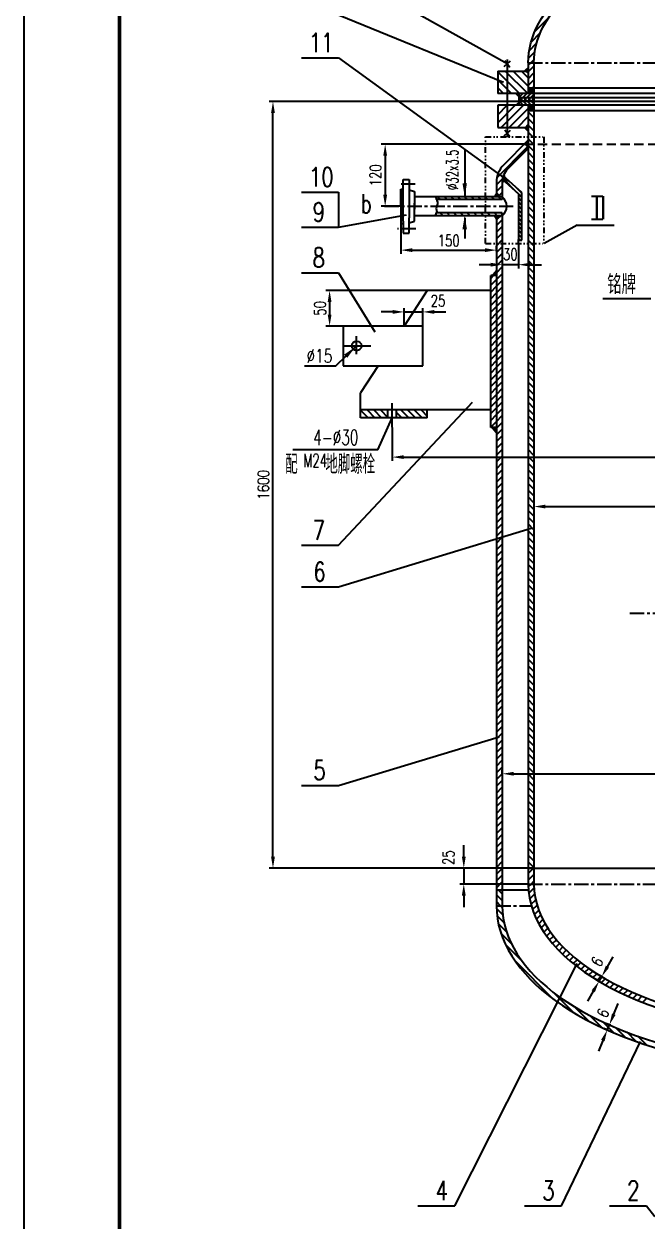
# Model space of a CAD drawing. Extents: x 0 to 1476, y -3 to 841.
# Drawn here: x 0 to 163.1, y 298.6 to 611.8 of the extents above; entities that cross this region are included whole.
import ezdxf
from ezdxf.enums import TextEntityAlignment as Align

# ---------------------------------------------------------------- set-up
doc = ezdxf.new("R2010")
doc.units = 0
doc.header["$LTSCALE"] = 3
doc.header["$MEASUREMENT"] = 0
for name, pattern in [('CENTER', [2, 1.25, -0.25, 0.25, -0.25]), ('DASHED', [1.2, 0.8, -0.4]), ('DIVIDE', [1.25, 0.5, -0.25, 0, -0.25, 0, -0.25])]:
    doc.linetypes.add(name, pattern=pattern)
doc.layers.get('0').update_dxf_attribs({"linetype": 'CONTINUOUS'})
doc.layers.get('DEFPOINTS').update_dxf_attribs({"linetype": 'CONTINUOUS'})
for name, color, linetype in [('1', 2, 'CONTINUOUS'), ('2', 1, 'CONTINUOUS'), ('3', 2, 'CENTER'), ('4', 2, 'CENTER'), ('5', 4, 'DASHED'), ('6', 6, 'DIVIDE'), ('BORDER', 7, 'CONTINUOUS')]:
    doc.layers.add(name, color=color, linetype=linetype)
doc.styles.add('HZTXT', font='romans', dxfattribs={"width": 0.75, "bigfont": 'HZTXT'})
doc.styles.get("Standard").update_dxf_attribs({"font": 'simplex', "width": 0.75, "bigfont": 'hztxt'})
doc.dimstyles.get("Standard").update_dxf_attribs({"dimtxt": 3, "dimasz": 3, "dimexe": 1, "dimexo": 0.06, "dimgap": 1, "dimtad": 1, "dimzin": 0, "dimtxsty": 'STANDARD', "dimcen": 0.09, "dimclrd": 3, "dimclre": 3, "dimclrt": 3, "dimazin": 3, "dimtfac": 0.051429, "dimtofl": 0, "dimtmove": 0, "dimatfit": 3, "dimtolj": 1, "dimtzin": 0})
pattern_1 = [(135, (-2729.92126, -157.26934), (-0.53033009, -0.53033009), [])]
pattern_2 = [(135, (-2729.9213, -157.2693), (-0.8838835, -0.8838835), [])]

# ---------------------------------------------------------------- blocks, each defined once
blk = doc.blocks.new('*D23')
at = {"color": 3, "linetype": 'BYBLOCK'}
for p, q in [((2855.09, 517.5), (2855.09, 518.44)), ((2858.09, 517.44), (3018.75, 517.44)), ((3021.75, 517.5), (3021.75, 518.44))]:
    blk.add_line(p, q, dxfattribs=at)
for points in [[(2858.09, 517.94), (2858.09, 516.94), (2855.09, 517.44)], [(3018.75, 517.94), (3018.75, 516.94), (3021.75, 517.44)]]:
    blk.add_solid(points, dxfattribs=at)
at = {"layer": 'DEFPOINTS', "color": 0, "linetype": 'BYBLOCK'}
for p in [(2855.09, 517.44), (3021.75, 517.44), (3021.75, 517.44)]:
    blk.add_point(p, dxfattribs=at)
at = {"color": 3, "linetype": 'BYBLOCK', "insert": (2948.39, 519.94), "char_height": 3, "attachment_point": 5}
blk.add_mtext('\\A1;∅900', dxfattribs=at)
blk = doc.blocks.new('*D27')
at = {"color": 3, "linetype": 'BYBLOCK'}
for p, q in [((3050.53, 663.49), (3050.53, 654.75)), ((2826.31, 659.04), (2826.31, 654.75)), ((2829.31, 655.75), (3047.53, 655.75))]:
    blk.add_line(p, q, dxfattribs=at)
for points in [[(2829.31, 656.25), (2829.31, 655.25), (2826.31, 655.75)], [(3047.53, 656.25), (3047.53, 655.25), (3050.53, 655.75)]]:
    blk.add_solid(points, dxfattribs=at)
at = {"layer": 'DEFPOINTS', "color": 0, "linetype": 'BYBLOCK'}
for p in [(3050.53, 663.55), (2826.31, 659.1), (3050.53, 655.75)]:
    blk.add_point(p, dxfattribs=at)
at = {"color": 3, "linetype": 'BYBLOCK', "insert": (2948.62, 658.25), "char_height": 3, "attachment_point": 5}
blk.add_mtext('\\A1;∅1332', dxfattribs=at)
blk = doc.blocks.new('*D29')
at = {"color": 3, "linetype": 'BYBLOCK'}
for p, q in [((2859.52, 757.67), (2794.1, 757.67)), ((2795.1, 560.11), (2795.1, 754.67)), ((2863.36, 557.11), (2794.1, 557.11))]:
    blk.add_line(p, q, dxfattribs=at)
for points in [[(2794.6, 754.67), (2795.6, 754.67), (2795.1, 757.67)], [(2794.6, 560.11), (2795.6, 560.11), (2795.1, 557.11)]]:
    blk.add_solid(points, dxfattribs=at)
at = {"layer": 'DEFPOINTS', "color": 0, "linetype": 'BYBLOCK'}
for p in [(2795.1, 757.67), (2859.58, 757.67), (2863.42, 557.11)]:
    blk.add_point(p, dxfattribs=at)
at = {"color": 3, "linetype": 'BYBLOCK', "insert": (2792.6, 657.39), "char_height": 3, "attachment_point": 5, "rotation": 90}
blk.add_mtext('\\A1;1600', dxfattribs=at)
blk = doc.blocks.new('*D12')
at = {"color": 3, "linetype": 'BYBLOCK'}
for p, q in [((2884.3, 445.65), (2885.45, 448.42)), ((2882.88, 441.43), (2881.67, 441.94)), ((2883.43, 442.76), (2882.22, 443.26)), ((2882.59, 441.55), (2883.15, 442.88)), ((2881.44, 438.78), (2880.29, 436.01))]:
    blk.add_line(p, q, dxfattribs=at)
for points in [[(2883.84, 445.84), (2884.76, 445.46), (2883.15, 442.88)], [(2880.98, 438.97), (2881.9, 438.59), (2882.59, 441.55)]]:
    blk.add_solid(points, dxfattribs=at)
at = {"layer": 'DEFPOINTS', "color": 0, "linetype": 'BYBLOCK'}
for p in [(2883.15, 442.88), (2883.49, 442.74), (2882.93, 441.41)]:
    blk.add_point(p, dxfattribs=at)
at = {"color": 3, "linetype": 'BYBLOCK', "insert": (2881.48, 445.94), "char_height": 3, "attachment_point": 5, "rotation": 67.4075}
blk.add_mtext('\\A1;6', dxfattribs=at)
blk = doc.blocks.new('*D31')
at = {"color": 3, "linetype": 'BYBLOCK'}
for p, q in [((2845.04, 486.86), (2845.04, 489.86)), ((2863.36, 483.86), (2844.04, 483.86)), ((2845.04, 483.86), (2845.04, 479.69)), ((2861.86, 479.69), (2844.04, 479.69)), ((2845.04, 476.69), (2845.04, 473.69))]:
    blk.add_line(p, q, dxfattribs=at)
for points in [[(2844.54, 486.86), (2845.54, 486.86), (2845.04, 483.86)], [(2844.54, 476.69), (2845.54, 476.69), (2845.04, 479.69)]]:
    blk.add_solid(points, dxfattribs=at)
at = {"layer": 'DEFPOINTS', "color": 0, "linetype": 'BYBLOCK'}
for p in [(2863.42, 483.86), (2845.04, 479.69), (2861.92, 479.69)]:
    blk.add_point(p, dxfattribs=at)
at = {"color": 3, "linetype": 'BYBLOCK', "insert": (2841.04, 486.63), "char_height": 3, "attachment_point": 5, "rotation": 90}
blk.add_mtext('\\A1;25', dxfattribs=at)
blk = doc.blocks.new('*D11')
at = {"color": 3, "linetype": 'BYBLOCK'}
for p, q in [((2882.64, 466.97), (2884.15, 469.56)), ((2880.43, 463.14), (2879.56, 463.64)), ((2881.14, 464.37), (2880.27, 464.87)), ((2880.43, 463.14), (2881.14, 464.37)), ((2878.92, 460.55), (2877.42, 457.95))]:
    blk.add_line(p, q, dxfattribs=at)
for points in [[(2882.21, 467.22), (2883.07, 466.72), (2881.14, 464.37)], [(2878.49, 460.8), (2879.35, 460.3), (2880.43, 463.14)]]:
    blk.add_solid(points, dxfattribs=at)
at = {"layer": 'DEFPOINTS', "color": 0, "linetype": 'BYBLOCK'}
for p in [(2881.14, 464.37), (2881.19, 464.34), (2880.48, 463.11)]:
    blk.add_point(p, dxfattribs=at)
at = {"color": 3, "linetype": 'BYBLOCK', "insert": (2879.94, 468.27), "char_height": 3, "attachment_point": 5, "rotation": 59.9111}
blk.add_mtext('\\A1;6', dxfattribs=at)
blk = doc.blocks.new('*D5')
at = {"color": 3, "linetype": 'BYBLOCK'}
for p, q in [((2828.59, 796.73), (2828.59, 779.8)), ((2831.59, 780.8), (2850.59, 780.8)), ((2853.59, 780.49), (2853.59, 781.8))]:
    blk.add_line(p, q, dxfattribs=at)
for points in [[(2831.59, 781.3), (2831.59, 780.3), (2828.59, 780.8)], [(2850.59, 781.3), (2850.59, 780.3), (2853.59, 780.8)]]:
    blk.add_solid(points, dxfattribs=at)
at = {"layer": 'DEFPOINTS', "color": 0, "linetype": 'BYBLOCK'}
for p in [(2828.59, 796.79), (2853.59, 780.8), (2853.59, 780.43)]:
    blk.add_point(p, dxfattribs=at)
at = {"color": 3, "linetype": 'BYBLOCK', "insert": (2841.09, 783.3), "char_height": 3, "attachment_point": 5}
blk.add_mtext('\\A1;150', dxfattribs=at)
blk = doc.blocks.new('*D21')
at = {"color": 3, "linetype": 'BYBLOCK'}
for p, q in [((2860.8, 737.58), (2823.46, 737.58)), ((2824.46, 734.58), (2824.46, 724.36)), ((2828.53, 721.36), (2823.46, 721.36))]:
    blk.add_line(p, q, dxfattribs=at)
for points in [[(2823.96, 734.58), (2824.96, 734.58), (2824.46, 737.58)], [(2823.96, 724.36), (2824.96, 724.36), (2824.46, 721.36)]]:
    blk.add_solid(points, dxfattribs=at)
at = {"layer": 'DEFPOINTS', "color": 0, "linetype": 'BYBLOCK'}
for p in [(2860.86, 737.58), (2824.46, 721.36), (2828.59, 721.36)]:
    blk.add_point(p, dxfattribs=at)
at = {"color": 3, "linetype": 'BYBLOCK', "insert": (2821.96, 729.47), "char_height": 3, "attachment_point": 5, "rotation": 90}
blk.add_mtext('\\A1;120', dxfattribs=at)
blk = doc.blocks.new('*D8')
at = {"color": 3, "linetype": 'BYBLOCK'}
for p, q in [((2835.42, 699.32), (2808.92, 699.32)), ((2809.92, 696.32), (2809.92, 693.04)), ((2813.41, 690.04), (2808.92, 690.04))]:
    blk.add_line(p, q, dxfattribs=at)
for points in [[(2809.42, 696.32), (2810.42, 696.32), (2809.92, 699.32)], [(2809.42, 693.04), (2810.42, 693.04), (2809.92, 690.04)]]:
    blk.add_solid(points, dxfattribs=at)
at = {"layer": 'DEFPOINTS', "color": 0, "linetype": 'BYBLOCK'}
for p in [(2835.48, 699.32), (2809.92, 690.04), (2813.47, 690.04)]:
    blk.add_point(p, dxfattribs=at)
at = {"color": 3, "linetype": 'BYBLOCK', "insert": (2807.42, 694.68), "char_height": 3, "attachment_point": 5, "rotation": 90}
blk.add_mtext('\\A1;50', dxfattribs=at)
blk = doc.blocks.new('*D22')
at = {"color": 3, "linetype": 'BYBLOCK'}
for p, q in [((2859.35, 720.35), (2859.35, 713.97)), ((2852.09, 714.97), (2849.09, 714.97)), ((2855.09, 716.11), (2855.09, 713.97)), ((2859.35, 714.97), (2855.09, 714.97)), ((2862.35, 714.97), (2865.35, 714.97))]:
    blk.add_line(p, q, dxfattribs=at)
for points in [[(2852.09, 715.47), (2852.09, 714.47), (2855.09, 714.97)], [(2862.35, 715.47), (2862.35, 714.47), (2859.35, 714.97)]]:
    blk.add_solid(points, dxfattribs=at)
at = {"layer": 'DEFPOINTS', "color": 0, "linetype": 'BYBLOCK'}
for p in [(2859.35, 720.41), (2855.09, 716.17), (2855.09, 714.97)]:
    blk.add_point(p, dxfattribs=at)
at = {"color": 3, "linetype": 'BYBLOCK', "insert": (2857.22, 717.68), "char_height": 3, "attachment_point": 5}
blk.add_mtext('\\A1;30', dxfattribs=at)

msp = doc.modelspace()

# ---------------------------------------------------------------- hatches: boundary and pattern name
at = {"layer": '1'}
h = msp.add_hatch(dxfattribs=at)
h.set_pattern_fill('ANSI31', color=256, scale=12, angle=90, style=0)
h.set_pattern_definition([(135, (-2729.9213, -157.2693), (-1.0606602, -1.0606602), [])])
h.paths.add_polyline_path([(126.52713, 599.46447), (123.99706, 599.46447), (123.99706, 593.55841), (126.52713, 593.55841)])
h.paths.add_polyline_path([(126.52713, 593.55841), (131.99706, 593.55841), (131.99706, 599.46447), (126.52713, 599.46447)])
h.paths.add_polyline_path([(290.46699, 593.55841), (290.46699, 599.46447), (284.99706, 599.46447), (284.99706, 597.46447), (284.99706, 593.55841)])
h.paths.add_polyline_path([(292.99706, 599.46447), (290.46699, 599.46447), (290.46699, 593.55841), (292.99706, 593.55841)])
h = msp.add_hatch(dxfattribs=at)
h.set_pattern_fill('ANSI31', color=256, scale=0.1, style=0)
h.set_pattern_definition([(135, (3146.915386, -157.26934), (0.008838834765, 0.008838834765), [])])
h.paths.add_polyline_path([(131.99706, 595.06531), (133.49706, 595.06531), (133.49706, 593.55841), (131.99706, 593.55841)])
h.paths.add_polyline_path([(131.99706, 590.54996), (133.49706, 590.54996), (133.49706, 589.04306), (131.99706, 589.04306)])
h = msp.add_hatch(dxfattribs=at)
h.set_pattern_fill('ANSI31', color=256, scale=6, style=0)
h.set_pattern_definition([(45, (-2729.92126, -157.26934), (-0.53033009, 0.53033009), [])])
h.paths.add_polyline_path([(133.49706, 592.42898), (133.49706, 593.55841), (129.62343, 593.55841), (129.62343, 592.42898)])
h.paths.add_polyline_path([(287.37069, 592.42898), (287.37069, 593.55841), (283.49706, 593.55841), (283.49706, 592.42898)])
h = msp.add_hatch(dxfattribs=at)
h.set_pattern_fill('ANSI37', color=256, scale=6, angle=90, style=0)
h.set_pattern_definition([(135, (-2729.92126, -157.26934), (-0.53033009, -0.53033009), []), (225, (-2729.92126, -157.26934), (0.53033009, -0.53033009), [])])
h.paths.add_polyline_path([(133.49706, 591.51165), (133.49706, 592.42898), (129.62343, 592.42898), (129.62343, 591.51165)])
h.paths.add_polyline_path([(287.37069, 591.51165), (287.37069, 592.42898), (283.49706, 592.42898), (283.49706, 591.51165)])
h = msp.add_hatch(dxfattribs=at)
h.set_pattern_fill('ANSI31', color=256, scale=12, style=0)
h.set_pattern_definition([(45, (-2729.9213, -157.2693), (-1.0606602, 1.0606602), [])])
h.paths.add_polyline_path([(126.52713, 590.54996), (123.99706, 590.54996), (123.99706, 584.71447), (126.52713, 584.71447)])
h.paths.add_polyline_path([(131.99706, 584.71447), (131.99706, 590.54996), (130.40047, 590.54996), (126.52713, 590.54996), (126.52713, 584.71447)])
h.paths.add_polyline_path([(290.46699, 590.54996), (286.59365, 590.54996), (284.99706, 590.54996), (284.99706, 584.71447), (290.46062, 584.71447), (290.46699, 584.72084)])
h.paths.add_polyline_path([(290.46699, 584.72084), (292.99706, 587.25091), (292.99706, 590.54996), (290.46699, 590.54996)])
h.paths.add_polyline_path([(290.46699, 584.72084), (290.46699, 584.71447), (292.99706, 584.71447), (292.99706, 587.25091)])
h = msp.add_hatch(dxfattribs=at)
h.set_pattern_fill('ANSI31', color=256, scale=6, angle=90, style=0)
h.set_pattern_definition(pattern_1)
h.paths.add_polyline_path([(133.49706, 590.54996), (133.49706, 591.51165), (129.62343, 591.51165), (129.62343, 590.54996), (130.40047, 590.54996)])
h.paths.add_polyline_path([(286.59365, 590.54996), (287.37069, 590.54996), (287.37069, 591.51165), (283.49706, 591.51165), (283.49706, 590.54996)])
h = msp.add_hatch(dxfattribs=at)
h.set_pattern_fill('ANSI31', color=256, scale=6, angle=90, style=0)
h.set_pattern_definition(pattern_1)
h.paths.add_polyline_path([(129.42461, 555.20922), (130.34928, 555.20922), (130.34928, 567.73407), (125.45965, 572.03516, 0.048883772), (125.22203, 571.08921), (129.42461, 567.39246)])
h = msp.add_hatch(dxfattribs=at)
h.set_pattern_fill('ANSI31', color=256, scale=10, angle=90, style=0)
h.set_pattern_definition(pattern_2)
h.paths.add_polyline_path([(108.01275, 566.59091, 0.441587249), (107.93107, 565.99091, -0.033870124), (108.05857, 565.82943), (125.16706, 565.82943), (125.16706, 566.59091)])
h.paths.add_polyline_path([(107.97893, 562.35239, -0.039095138), (107.70088, 561.59091), (125.16418, 561.59091, 0.000288312), (125.16706, 561.59329), (125.16706, 562.35239)])
h = msp.add_hatch(dxfattribs=at)
h.set_pattern_fill('ANSI31', color=256, scale=10, style=0)
h.set_pattern_definition([(45, (-2729.9213, -157.2693), (-0.8838835, 0.8838835), [])])
h.paths.add_polyline_path([(122.15857, 506.25525), (123.66706, 506.25525), (123.66706, 545.98113), (122.15857, 545.98113)])
h = msp.add_hatch(dxfattribs=at)
h.set_pattern_fill('ANSI31', color=256, scale=10, angle=90, style=0)
h.set_pattern_definition(pattern_2)
h.paths.add_polyline_path([(95.27063, 508.75525), (95.27063, 510.82493), (88.05857, 510.82493), (88.05857, 508.75525)])
h.paths.add_polyline_path([(105.55857, 508.75525), (105.55857, 510.82493), (97.50652, 510.82493), (97.50652, 508.75525)])

# ---------------------------------------------------------------- linework, layer by layer
at = {"color": 3, "linetype": 'BYBLOCK'}
for p, q in [((115.36409, 578.92968), (115.36409, 566.59091)), ((115.36409, 561.05617), (115.36409, 555.67522)), ((96.49692, 536.4628), (93.49692, 536.4628)), ((99.49692, 532.83226), (99.49692, 537.4628)), ((99.49692, 536.4628), (104.42433, 536.4628)), ((104.42433, 532.83226), (104.42433, 537.4628)), ((107.42433, 536.4628), (110.42433, 536.4628)), ((87.01204, 527.58476), (81.5652, 522.297)), ((96.38857, 506.22222), (96.38857, 501.82655)), ((133.49706, 485.82086), (133.49706, 484.54976)), ((136.49706, 485.54976), (280.49706, 485.54976))]:
    msp.add_line(p, q, dxfattribs=at)
for points in [[(114.78076, 570.09091), (115.94743, 570.09091), (115.36409, 566.59091)], [(114.78076, 558.09091), (115.94743, 558.09091), (115.36409, 561.59091)], [(96.49692, 536.9628), (96.49692, 535.9628), (99.49692, 536.4628)], [(107.42433, 536.9628), (107.42433, 535.9628), (104.42433, 536.4628)], [(83.81772, 525.29673), (84.63036, 524.45964), (86.73532, 527.31612)], [(136.49706, 486.04976), (136.49706, 485.04976), (133.49706, 485.54976)]]:
    msp.add_solid(points, dxfattribs=at)
at = {"layer": '1'}
for p, q in [((82.34576, 626.12338), (126.63885, 601.32905)), ((82.34576, 614.21173), (125.5033, 596.56633)), ((133.66934, 609.74965), (137.20933, 613.28964)), ((132.73544, 607.04799), (135.14506, 609.4576)), ((132.02941, 602.80643), (133.71256, 604.48957)), ((132.24577, 604.79055), (134.19246, 606.73724)), ((82.34576, 602.91654), (126.81216, 570.68366)), ((126.52713, 582.16875), (126.52713, 602.46472)), ((131.99706, 601.00631), (132.62522, 601.63447)), ((132.62522, 601.63447), (133.51603, 602.52527)), ((131.99706, 599.23854), (133.49706, 600.73854)), ((131.99706, 597.47078), (133.49706, 598.97078)), ((131.99706, 595.70301), (133.49706, 597.20301)), ((133.12713, 595.06531), (133.49706, 595.43524)), ((133.49706, 587.32469), (131.99706, 588.82469)), ((133.49706, 585.55692), (131.99706, 587.05692)), ((133.49706, 583.78915), (131.99706, 585.28915)), ((133.49706, 582.02139), (131.99706, 583.52139)), ((123.78467, 571.58071), (131.99706, 579.79311)), ((133.49706, 580.25362), (131.99706, 581.75362)), ((133.49706, 578.48585), (131.99706, 579.98585)), ((133.49706, 576.71809), (131.99706, 578.21809)), ((133.49706, 574.95032), (131.99706, 576.45032)), ((133.49706, 573.18255), (131.99706, 574.68255)), ((123.66706, 569.69534), (125.25496, 571.28323)), ((133.49706, 571.41479), (131.99706, 572.91479)), ((133.49706, 569.64702), (131.99706, 571.14702)), ((82.34576, 567.79466), (82.34576, 558.6114)), ((123.66706, 567.92757), (125.16706, 569.42757)), ((124.09817, 566.59091), (125.16706, 567.6598)), ((133.49706, 567.87925), (131.99706, 569.37925)), ((133.49706, 566.11149), (131.99706, 567.61149)), ((133.49706, 564.34372), (131.99706, 565.84372)), ((133.49706, 562.57595), (131.99706, 564.07595)), ((82.34576, 558.6114), (100.12399, 561.87123)), ((123.66706, 560.8565), (124.40147, 561.59091)), ((123.66706, 559.08874), (125.16706, 560.58874)), ((133.49706, 560.80818), (131.99706, 562.30818)), ((123.66706, 557.32097), (125.16706, 558.82097)), ((133.49706, 559.04042), (131.99706, 560.54042)), ((133.49706, 557.27265), (131.99706, 558.77265)), ((144.80106, 559.14633), (136.11956, 554.3779)), ((123.66706, 555.5532), (125.16706, 557.0532)), ((123.66706, 553.78544), (125.16706, 555.28544)), ((129.42461, 554.19149), (129.42461, 555.39024)), ((133.49706, 555.50488), (131.99706, 557.00488)), ((133.49706, 553.73712), (131.99706, 555.23712)), ((123.66706, 552.01767), (125.16706, 553.51767)), ((123.66706, 550.2499), (125.16706, 551.7499)), ((133.49706, 551.96935), (131.99706, 553.46935)), ((133.49706, 550.20158), (131.99706, 551.70158)), ((123.66706, 548.48214), (125.16706, 549.98214)), ((123.66706, 546.71437), (125.16706, 548.21437)), ((133.49706, 548.43382), (131.99706, 549.93382)), ((133.49706, 546.66605), (131.99706, 548.16605)), ((82.34576, 546.72336), (91.84777, 531.25394)), ((123.66706, 544.9466), (125.16706, 546.4466)), ((133.49706, 544.89828), (131.99706, 546.39828)), ((123.66706, 543.17883), (125.16706, 544.67883)), ((123.66706, 541.41107), (125.16706, 542.91107)), ((133.49706, 543.13051), (131.99706, 544.63051)), ((133.49706, 541.36275), (131.99706, 542.86275)), ((123.66706, 539.6433), (125.16706, 541.1433)), ((123.66706, 537.87553), (125.16706, 539.37553)), ((133.49706, 539.59498), (131.99706, 541.09498)), ((133.49706, 537.82721), (131.99706, 539.32721)), ((151.55531, 539.98064), (164.11513, 539.98064)), ((123.66706, 536.10777), (125.16706, 537.60777)), ((123.66706, 534.34), (125.16706, 535.84)), ((133.49706, 536.05945), (131.99706, 537.55945)), ((133.49706, 534.29168), (131.99706, 535.79168)), ((123.66706, 532.57223), (125.16706, 534.07223)), ((133.49706, 532.52391), (131.99706, 534.02391)), ((123.66706, 530.80447), (125.16706, 532.30447)), ((123.66706, 529.0367), (125.16706, 530.5367)), ((133.49706, 530.75615), (131.99706, 532.25615)), ((133.49706, 528.98838), (131.99706, 530.48838)), ((123.66706, 527.26893), (125.16706, 528.76893)), ((123.66706, 525.50116), (125.16706, 527.00116)), ((133.49706, 527.22061), (131.99706, 528.72061)), ((133.49706, 525.45285), (131.99706, 526.95285)), ((123.66706, 523.7334), (125.16706, 525.2334)), ((123.66706, 521.96563), (125.16706, 523.46563)), ((133.49706, 523.68508), (131.99706, 525.18508)), ((133.49706, 521.91731), (131.99706, 523.41731)), ((123.66706, 520.19786), (125.16706, 521.69786)), ((123.66706, 518.4301), (125.16706, 519.9301)), ((133.49706, 520.14954), (131.99706, 521.64954)), ((133.49706, 518.38178), (131.99706, 519.88178)), ((123.66706, 516.66233), (125.16706, 518.16233)), ((133.49706, 516.61401), (131.99706, 518.11401)), ((123.66706, 514.89456), (125.16706, 516.39456)), ((123.66706, 513.1268), (125.16706, 514.6268)), ((133.49706, 514.84624), (131.99706, 516.34624)), ((133.49706, 513.07848), (131.99706, 514.57848)), ((82.34576, 475.40913), (117.38253, 512.83214)), ((96.38857, 506.28222), (96.38857, 512.57614)), ((123.66706, 511.35903), (125.16706, 512.85903)), ((123.66706, 509.59126), (125.16706, 511.09126)), ((133.49706, 511.31071), (131.99706, 512.81071)), ((133.49706, 509.54294), (131.99706, 511.04294)), ((92.597, 500.39388), (96.38857, 508.75525)), ((123.66706, 507.8235), (125.16706, 509.3235)), ((123.66706, 506.05573), (125.16706, 507.55573)), ((133.49706, 507.77518), (131.99706, 509.27518)), ((133.49706, 506.00741), (131.99706, 507.50741)), ((123.66706, 504.28796), (125.16706, 505.78796)), ((133.49706, 504.23964), (131.99706, 505.73964)), ((123.66706, 502.52019), (125.16706, 504.02019)), ((123.66706, 500.75243), (125.16706, 502.25243)), ((133.49706, 502.47187), (131.99706, 503.97187)), ((133.49706, 500.70411), (131.99706, 502.20411)), ((123.66706, 498.98466), (125.16706, 500.48466)), ((123.66706, 497.21689), (125.16706, 498.71689)), ((133.49706, 498.93634), (131.99706, 500.43634)), ((133.49706, 497.16857), (131.99706, 498.66857)), ((123.66706, 495.44913), (125.16706, 496.94913)), ((123.66706, 493.68136), (125.16706, 495.18136)), ((133.49706, 495.40081), (131.99706, 496.90081)), ((133.49706, 493.63304), (131.99706, 495.13304)), ((123.66706, 491.91359), (125.16706, 493.41359)), ((133.49706, 491.86527), (131.99706, 493.36527)), ((123.66706, 490.14583), (125.16706, 491.64583)), ((123.66706, 488.37806), (125.16706, 489.87806)), ((133.49706, 490.09751), (131.99706, 491.59751)), ((133.49706, 488.32974), (131.99706, 489.82974)), ((123.66706, 486.61029), (125.16706, 488.11029)), ((123.66706, 484.84252), (125.16706, 486.34252)), ((133.49706, 486.56197), (131.99706, 488.06197)), ((133.49706, 484.79421), (131.99706, 486.29421)), ((123.66706, 483.07476), (125.16706, 484.57476)), ((123.66706, 481.30699), (125.16706, 482.80699)), ((133.49706, 483.02644), (131.99706, 484.52644)), ((133.49706, 481.25867), (131.99706, 482.75867)), ((82.34576, 464.5439), (132.78375, 479.90355)), ((123.66706, 479.53922), (125.16706, 481.03922)), ((123.66706, 477.77146), (125.16706, 479.27146)), ((133.49706, 479.4909), (131.99706, 480.9909)), ((133.49706, 477.72314), (131.99706, 479.22314)), ((123.66706, 476.00369), (125.16706, 477.50369)), ((133.49706, 475.95537), (131.99706, 477.45537)), ((123.66706, 474.23592), (125.16706, 475.73592)), ((123.66706, 472.46816), (125.16706, 473.96816)), ((133.49706, 474.1876), (131.99706, 475.6876)), ((133.49706, 472.41984), (131.99706, 473.91984)), ((123.66706, 470.70039), (125.16706, 472.20039)), ((123.66706, 468.93262), (125.16706, 470.43262)), ((133.49706, 470.65207), (131.99706, 472.15207)), ((133.49706, 468.8843), (131.99706, 470.3843)), ((123.66706, 467.16486), (125.16706, 468.66486)), ((123.66706, 465.39709), (125.16706, 466.89709)), ((133.49706, 467.11654), (131.99706, 468.61654)), ((133.49706, 465.34877), (131.99706, 466.84877)), ((123.66706, 463.62932), (125.16706, 465.12932)), ((133.49706, 463.581), (131.99706, 465.081)), ((123.66706, 461.86155), (125.16706, 463.36155)), ((123.66706, 460.09379), (125.16706, 461.59379)), ((133.49706, 461.81323), (131.99706, 463.31323)), ((133.49706, 460.04547), (131.99706, 461.54547)), ((123.66706, 458.32602), (125.16706, 459.82602)), ((123.66706, 456.55825), (125.16706, 458.05825)), ((133.49706, 458.2777), (131.99706, 459.7777)), ((133.49706, 456.50993), (131.99706, 458.00993)), ((123.66706, 454.79049), (125.16706, 456.29049)), ((123.66706, 453.02272), (125.16706, 454.52272)), ((133.49706, 454.74217), (131.99706, 456.24217)), ((133.49706, 452.9744), (131.99706, 454.4744)), ((123.66706, 451.25495), (125.16706, 452.75495)), ((123.66706, 449.48719), (125.16706, 450.98719)), ((133.49706, 451.20663), (131.99706, 452.70663)), ((123.66706, 447.71942), (125.16706, 449.21942)), ((133.49706, 449.43887), (131.99706, 450.93887)), ((133.49706, 447.6711), (131.99706, 449.1711)), ((123.66706, 445.95165), (125.16706, 447.45165)), ((123.66706, 444.18388), (125.16706, 445.68388)), ((133.49706, 445.90333), (131.99706, 447.40333)), ((133.49706, 444.13557), (131.99706, 445.63557)), ((123.66706, 442.41612), (125.16706, 443.91612)), ((123.66706, 440.64835), (125.16706, 442.14835)), ((133.49706, 442.3678), (131.99706, 443.8678)), ((133.49706, 440.60003), (131.99706, 442.10003)), ((123.66706, 438.88058), (125.16706, 440.38058)), ((123.66706, 437.11282), (125.16706, 438.61282)), ((133.49706, 438.83226), (131.99706, 440.33226)), ((133.49706, 437.0645), (131.99706, 438.5645)), ((123.66706, 435.34505), (125.16706, 436.84505)), ((133.49706, 435.29673), (131.99706, 436.79673)), ((123.66706, 433.57728), (125.16706, 435.07728)), ((123.66706, 431.80952), (125.16706, 433.30952)), ((133.49706, 433.52896), (131.99706, 435.02896)), ((133.49706, 431.7612), (131.99706, 433.2612)), ((123.66706, 430.04175), (125.16706, 431.54175)), ((123.66706, 428.27398), (125.16706, 429.77398)), ((133.49706, 429.99343), (131.99706, 431.49343)), ((133.49706, 428.22566), (131.99706, 429.72566)), ((123.66706, 426.50622), (125.16706, 428.00622)), ((123.66706, 424.73845), (125.16706, 426.23845)), ((133.49706, 426.4579), (131.99706, 427.9579)), ((133.49706, 424.69013), (131.99706, 426.19013)), ((82.34576, 412.61326), (124.3741, 425.30001)), ((123.66706, 422.97068), (125.16706, 424.47068)), ((133.49706, 422.92236), (131.99706, 424.42236)), ((123.66706, 421.20291), (125.16706, 422.70291)), ((123.66706, 419.43515), (125.16706, 420.93515)), ((133.49706, 421.1546), (131.99706, 422.6546)), ((133.49706, 419.38683), (131.99706, 420.88683)), ((123.66706, 417.66738), (125.16706, 419.16738)), ((123.66706, 415.89961), (125.16706, 417.39961)), ((133.49706, 417.61906), (131.99706, 419.11906)), ((133.49706, 415.85129), (131.99706, 417.35129)), ((123.66706, 414.13185), (125.16706, 415.63185)), ((123.66706, 412.36408), (125.16706, 413.86408)), ((133.49706, 414.08353), (131.99706, 415.58353)), ((133.49706, 412.31576), (131.99706, 413.81576)), ((123.66706, 410.59631), (125.16706, 412.09631)), ((123.66706, 408.82855), (125.16706, 410.32855)), ((133.49706, 410.54799), (131.99706, 412.04799)), ((133.49706, 408.78023), (131.99706, 410.28023)), ((123.66706, 407.06078), (125.16706, 408.56078)), ((133.49706, 407.01246), (131.99706, 408.51246)), ((123.66706, 405.29301), (125.16706, 406.79301)), ((123.66706, 403.52525), (125.16706, 405.02525)), ((133.49706, 405.24469), (131.99706, 406.74469)), ((133.49706, 403.47693), (131.99706, 404.97693)), ((123.66706, 401.75748), (125.16706, 403.25748)), ((123.66706, 399.98971), (125.16706, 401.48971)), ((133.49706, 401.70916), (131.99706, 403.20916)), ((133.49706, 399.94139), (131.99706, 401.44139)), ((123.66706, 398.22194), (125.16706, 399.72194)), ((123.66706, 396.45418), (125.16706, 397.95418)), ((133.49706, 398.17362), (131.99706, 399.67362)), ((133.49706, 396.40586), (131.99706, 397.90586)), ((123.66706, 394.68641), (125.16706, 396.18641)), ((133.49706, 394.63809), (131.99706, 396.13809)), ((123.66706, 392.91864), (125.16706, 394.41864)), ((123.66706, 391.15088), (125.16706, 392.65088)), ((133.49706, 392.87032), (131.99706, 394.37032)), ((133.49706, 391.10256), (131.99706, 392.60256)), ((123.66706, 389.38311), (125.16706, 390.88311)), ((123.66706, 387.61534), (125.16706, 389.11534)), ((131.99706, 389.59249), (133.35331, 390.94873)), ((131.99706, 387.82472), (133.49706, 389.32472)), ((123.66706, 385.84758), (125.16706, 387.34758)), ((125.16706, 384.24087), (124.1192, 385.28873)), ((124.87599, 385.28873), (125.16706, 385.57981)), ((132.00971, 386.0696), (132.71884, 386.77873)), ((132.13613, 384.42825), (133.52189, 385.81401)), ((132.71884, 386.77873), (133.49706, 387.55695)), ((125.16706, 382.4731), (123.66706, 383.9731)), ((124.75366, 381.11873), (123.66706, 382.20533)), ((132.37623, 382.90058), (133.67473, 384.19909)), ((132.71002, 381.46661), (133.94226, 382.69885)), ((125.29512, 378.80951), (123.67796, 380.42666)), ((125.17125, 380.70115), (124.75366, 381.11873)), ((133.12309, 380.11191), (134.30396, 381.29278)), ((133.6046, 378.82565), (134.74508, 379.96614)), ((125.63691, 376.69995), (123.82145, 378.51541)), ((126.30085, 374.26824), (124.17708, 376.39202)), ((134.14619, 377.59947), (135.25466, 378.70795)), ((134.74122, 376.42675), (135.82422, 377.50974)), ((135.38436, 375.30211), (136.44707, 376.36482)), ((127.52482, 371.27651), (124.84164, 373.95968)), ((136.07118, 374.22117), (137.11783, 375.26782)), ((136.79803, 373.18025), (137.83208, 374.2143)), ((137.56181, 372.17626), (138.58614, 373.2006)), ((130.2621, 366.77147), (126.02728, 371.00628)), ((138.35986, 371.20655), (139.37692, 372.22361)), ((139.18994, 370.26886), (140.20179, 371.28071)), ((140.05006, 369.36121), (141.05847, 370.36962)), ((138.63399, 356.6318), (128.47682, 366.78898)), ((140.9385, 368.48188), (141.94501, 369.48839)), ((141.85375, 367.62937), (142.85969, 368.63531)), ((142.79449, 366.80234), (143.80102, 367.80887)), ((143.75952, 365.99961), (144.76768, 367.00776)), ((112.79415, 302.6486), (144.77005, 366.0507)), ((144.74779, 365.22011), (145.75848, 366.2308)), ((145.75836, 364.46291), (146.77239, 365.47694)), ((146.79038, 363.72716), (147.80848, 364.74526)), ((147.84309, 363.01211), (148.8659, 364.03492)), ((148.9158, 362.31705), (149.94391, 363.34516)), ((150.0079, 361.64138), (151.04184, 362.67532)), ((151.11882, 360.98453), (152.15907, 362.02479)), ((152.24806, 360.34601), (153.29506, 361.39301)), ((153.39515, 359.72534), (154.44932, 360.7795)), ((154.5597, 359.12211), (155.62138, 360.1838)), ((143.89178, 353.14178), (138.60756, 358.426)), ((155.74131, 358.53596), (156.81086, 359.60551)), ((156.93966, 357.96654), (158.01739, 359.04427)), ((158.15443, 357.41354), (159.24063, 358.49975)), ((159.38535, 356.8767), (160.48031, 357.97165)), ((160.63219, 356.35577), (161.73615, 357.45973)), ((147.88567, 350.91566), (144.17313, 354.62819)), ((161.89471, 355.85052), (163.00792, 356.96373)), ((151.35849, 349.2106), (148.22539, 352.3437)), ((154.52238, 347.81449), (151.71763, 350.61924)), ((157.47411, 346.63051), (154.88771, 349.21692)), ((160.26765, 345.60475), (157.83987, 348.03253)), ((140.68639, 302.6486), (161.3907, 345.59473)), ((162.93673, 344.70343), (160.63097, 347.00919)), ((162.92055, 302.6486), (165.15076, 299.84257))]:
    msp.add_line(p, q, dxfattribs=at)
at = {"layer": '1', "color": 2}
for p, q in [((148.5285, 566.72649), (149.896, 566.72649)), ((149.96313, 566.72649), (151.49941, 566.72649)), ((148.5285, 560.71948), (149.896, 560.71948)), ((149.96313, 560.71948), (151.49941, 560.71948)), ((144.80106, 559.14633), (154.44687, 559.14633)), ((87.05764, 525.38365), (87.05764, 530.14649)), ((83.54933, 527.58476), (90.81271, 527.58476)), ((81.61757, 522.297), (73.42716, 522.297)), ((92.597, 500.39388), (70.38677, 500.39388))]:
    msp.add_line(p, q, dxfattribs=at)
at = {"layer": '1'}
for centre, radius, start, end in [((108.24536, 566.25368), 0.40967, 124.5961489, 219.8987162), ((102.97795, 563.74698), 5.19179, 335.4627605, 348.2844882)]:
    msp.add_arc(centre, radius, start, end, dxfattribs=at)
at = {"layer": '1', "color": 2}
for centre, radius, start, end in [((109.78556, 563.38302), 1.85702, 151.9706201, 201.8201176), ((106.8043, 564.97014), 1.52039, 331.9706201, 42.1740276)]:
    msp.add_arc(centre, radius, start, end, dxfattribs=at)
at = {"layer": '1'}
for points in [[(131.99622, 598.75189), (130.71406, 599.46447), (131.99622, 600.65254)], [(129.62343, 593.55841), (129.62343, 592.42898), (128.45815, 593.55841)], [(129.62343, 591.51165), (129.62343, 590.54996), (128.39481, 590.54996)], [(130.70984, 584.71447), (131.992, 585.26636), (131.992, 583.45627)], [(131.99706, 579.25091), (130.9364, 580.31157), (131.99706, 581.6021)], [(125.22203, 571.08921), (125.16706, 570.10863), (125.89583, 570.4965)], [(125.45965, 572.03516), (125.79948, 572.78381), (126.11654, 571.45734)], [(125.16706, 566.59091), (123.66706, 567.85541), (122.86631, 566.59091)], [(125.16706, 561.59091), (123.66706, 560.32641), (122.86631, 561.59091)], [(123.65857, 545.98113), (123.65857, 547.60779), (122.29391, 545.98113)], [(123.66706, 506.25525), (122.16706, 506.25525), (123.66706, 504.49233)]]:
    msp.add_solid(points, dxfattribs=at)
at = {"layer": '2'}
for p, q in [((72.66413, 602.91654), (82.34576, 602.91654)), ((125.70226, 600.64297), (127.33712, 602.14809)), ((125.84748, 602.27293), (127.21494, 600.52138)), ((131.99706, 601.63447), (131.99706, 593.55841)), ((131.99706, 601.63447), (131.99706, 597.46447)), ((133.49706, 601.63447), (133.49706, 386.77873)), ((123.99706, 599.46447), (123.99706, 593.55841)), ((123.99706, 599.46447), (131.99706, 599.46447)), ((131.99706, 595.06531), (203.88959, 595.06531)), ((203.88959, 593.55841), (123.99706, 593.55841)), ((129.62343, 590.54996), (129.62343, 593.55841)), ((203.88959, 592.42898), (129.62343, 592.42898)), ((130.40047, 590.54996), (123.99706, 590.54996)), ((123.99706, 590.54996), (123.99706, 584.71447)), ((203.88959, 591.51165), (129.62343, 591.51165)), ((203.88959, 590.54996), (130.40047, 590.54996)), ((203.88959, 589.04306), (131.99648, 589.04306)), ((131.99706, 590.54996), (131.99706, 386.77873)), ((123.99706, 584.71447), (131.99706, 584.71447)), ((125.70226, 582.49276), (127.33712, 583.99788)), ((125.84748, 584.12273), (127.21494, 582.37117)), ((125.57087, 574.94604), (131.99706, 581.37223)), ((126.63153, 573.88538), (131.99706, 579.25091)), ((123.66706, 570.34984), (123.66706, 566.59091)), ((125.16706, 570.34984), (125.16706, 565.82943)), ((129.42461, 567.39246), (125.22203, 571.08921)), ((130.34928, 567.73407), (125.45965, 572.03516)), ((72.66413, 567.79466), (82.34576, 567.79466)), ((100.86706, 568.37967), (102.25416, 567.93677)), ((102.25416, 567.93677), (102.25416, 563.30334)), ((129.42461, 567.39246), (129.42461, 555.20922)), ((130.34928, 555.20922), (130.34928, 567.73407)), ((102.25416, 560.24505), (102.25416, 564.87848)), ((123.66706, 561.59091), (123.66706, 381.11873)), ((125.16706, 562.35239), (125.16706, 381.11873)), ((72.66413, 558.63043), (82.34576, 558.63043)), ((100.86706, 559.80215), (102.25416, 560.24505)), ((129.42461, 555.20922), (130.34928, 555.20922)), ((72.66413, 546.72336), (82.34576, 546.72336)), ((122.15857, 506.25525), (122.15857, 545.98113)), ((123.65857, 545.98113), (122.15857, 545.98113)), ((105.55857, 542.05525), (99.49692, 532.77226)), ((122.15857, 542.05525), (105.55857, 542.05525)), ((83.54933, 532.77226), (83.54933, 522.39726)), ((104.42433, 532.77226), (83.54933, 532.77226)), ((104.42433, 522.39726), (104.42433, 532.77226)), ((83.54933, 522.39726), (104.42433, 522.39726)), ((92.7222, 522.39726), (88.05857, 515.25525)), ((88.05857, 508.75525), (88.05857, 515.25525)), ((122.1356, 510.82493), (88.05857, 510.82493)), ((95.27063, 508.75525), (95.27063, 510.82493)), ((97.50652, 508.75525), (97.50652, 510.82493)), ((105.55857, 508.75525), (105.55857, 510.82493)), ((105.55857, 508.75525), (88.05857, 508.75525)), ((123.66706, 506.25525), (122.15857, 506.25525)), ((72.66413, 475.40913), (82.34576, 475.40913)), ((72.66413, 464.5439), (82.34576, 464.5439)), ((72.66413, 412.61326), (82.34576, 412.61326)), ((131.99706, 390.94873), (284.99706, 390.94873)), ((131.99706, 390.94873), (284.99706, 390.94873)), ((123.66706, 385.28873), (132.05291, 385.28873)), ((103.11253, 302.6486), (112.79415, 302.6486)), ((131.00476, 302.6486), (140.68639, 302.6486)), ((153.23893, 302.6486), (162.92055, 302.6486))]:
    msp.add_line(p, q, dxfattribs=at)
at = {"layer": '2', "color": 1}
for p, q in [((99.26706, 560.19091), (99.26706, 571.09091)), ((99.26706, 571.09091), (100.86706, 571.09091)), ((100.86706, 571.09091), (100.86706, 561.09091)), ((98.66706, 564.09091), (98.66706, 568.59091)), ((98.66706, 568.59091), (99.26706, 568.59091)), ((98.66706, 564.09091), (98.66706, 559.59091)), ((125.16706, 566.59091), (102.25416, 566.59091)), ((125.16706, 565.82943), (108.05857, 565.82943)), ((100.86706, 557.09091), (100.86706, 561.09091)), ((125.16706, 561.59091), (102.25416, 561.59091)), ((125.16706, 562.35239), (107.97893, 562.35239)), ((98.66706, 559.59091), (99.26706, 559.59091)), ((99.26706, 560.19091), (99.26706, 557.09091)), ((99.26706, 557.09091), (100.86706, 557.09091))]:
    msp.add_line(p, q, dxfattribs=at)
at = {"layer": '2'}
msp.add_circle((87.05764, 527.58476), 1.26277, dxfattribs=at)
for centre, radius, start, end in [((130.16706, 570.34984), 6.5, 135, 180), ((130.16706, 570.34984), 5, 135, 180), ((123.10652, 564.0921), 3.23881, 309.443176, 50.4907478)]:
    msp.add_arc(centre, radius, start, end, dxfattribs=at)
at = {"layer": '2', "extrusion": (0, 0, -1)}
for major_axis, ratio, end_param in [((-76.5, 0), 0.509803922, 0.537272531), ((-75, 0), 0.5, 0.502689583)]:
    msp.add_ellipse((208.49486, 601.63447), major_axis=major_axis, ratio=ratio, start_param=0, end_param=end_param, dxfattribs=at)
at = {"layer": '2'}
for centre, major_axis, ratio, start_param, end_param in [((208.49706, 386.77873), (-76.5, 0), 0.509803922, 0, 1.437999273), ((208.49706, 386.77873), (-75, 0), 0.5, 0, 1.435327128), ((208.49706, 381.11873), (84.83, 0), 0.508900153, 3.141592654, 4.365482845), ((208.49706, 381.11873), (83.33, 0), 0.500060002, 3.141592654, 4.362291702)]:
    msp.add_ellipse(centre, major_axis=major_axis, ratio=ratio, start_param=start_param, end_param=end_param, dxfattribs=at)
at = {"layer": '3'}
for p, q in [((131.99486, 601.63447), (284.99706, 601.63447)), ((94.37234, 564.09091), (128.08787, 564.09091)), ((158.59408, 457.61873), (253.8042, 457.61873)), ((131.99706, 386.77873), (284.99706, 386.77873)), ((123.66706, 381.11873), (132.80698, 381.11873))]:
    msp.add_line(p, q, dxfattribs=at)
at = {"layer": '4', "color": 2}
for p, q in [((102.43842, 569.91756), (98.02554, 569.91756)), ((102.53098, 558.17181), (97.78897, 558.17181))]:
    msp.add_line(p, q, dxfattribs=at)
at = {"layer": '5'}
msp.add_line((130.9364, 580.31157), (286.05772, 580.31157), dxfattribs=at)
at = {"layer": '6'}
for p, q in [((120.79573, 554.35932), (120.79573, 582.23377)), ((120.79573, 582.23377), (136.06734, 582.23377)), ((136.06734, 582.23377), (136.06734, 554.35932)), ((120.79573, 554.35932), (136.06734, 554.35932))]:
    msp.add_line(p, q, dxfattribs=at)
at = {"layer": 'BORDER'}
msp.add_line((0, 841), (0, 0), dxfattribs=at)
at = {"layer": 'BORDER', "const_width": 1}
msp.add_lwpolyline([(24.99188, 11.00812), (582.99188, 11.00812), (582.99188, 831.00812), (24.99188, 831.00812)], close=True, dxfattribs=at)
at = {"layer": 'DEFPOINTS', "color": 0, "linetype": 'BYBLOCK'}
for p in [(130.9364, 580.31157), (104.42433, 536.4628), (99.49692, 532.77226), (104.42433, 532.77226), (96.38857, 506.28222), (96.38857, 506.28222), (133.49706, 485.88086)]:
    msp.add_point(p, dxfattribs=at)

# ---------------------------------------------------------------- texts
at = {"color": 3, "linetype": 'BYBLOCK', "width": 0.65}
msp.add_text('%%c32x3.5', height=3, rotation=90, dxfattribs=at).set_placement((112.1345, 573.64778), align=Align.MIDDLE)
at = {"color": 3, "linetype": 'BYBLOCK', "width": 0.75}
msp.add_text('%%c15', height=3.5, dxfattribs=at).set_placement((77.34, 524.93911), align=Align.MIDDLE)
at = {"color": 3, "linetype": 'BYBLOCK', "insert": (108.39006, 539.35894), "char_height": 3, "attachment_point": 5}
msp.add_mtext('\\A1;25', dxfattribs=at)
at = {"layer": '1', "color": 2}
for s, height, width, p in [('11', 5, 0.75, (74.59584, 604.38134)), ('10', 5, 0.75, (74.59584, 569.25947)), ('b', 5, 0.7, (88.14375, 562.28028)), ('9', 5, 0.75, (75.54171, 560.09524)), ('8', 5, 0.75, (75.54171, 548.18817)), ('4-%%c30', 4, 0.65, (75.7155, 501.64594)), ('配   地脚螺栓', 5, 0.65, (68.38594, 494.12157)), ('7', 5, 0.75, (75.54171, 476.87393)), ('6', 5, 0.75, (75.76441, 466.0087)), ('5', 5, 0.75, (75.76441, 414.07806)), ('4', 5, 0.75, (107.76336, 304.1134)), ('3', 5, 0.75, (135.65559, 304.1134)), ('2', 5, 0.75, (157.88976, 304.1134))]:
    msp.add_text(s, height=height, dxfattribs=dict(at, width=width)).set_placement(p)
at = {"layer": '1', "style": 'HZTXT', "width": 0.75}
msp.add_text('铭牌', height=5, dxfattribs=at).set_placement((152.66795, 541.15567))
at = {"layer": '1', "width": 0.65}
msp.add_text('M24', height=3.5, dxfattribs=at).set_placement((73.1261, 495.81446))
at = {"layer": '2', "width": 0.75}
for p in [(149.20146, 560.71776), (150.80488, 560.71776)]:
    msp.add_text('I', height=6, dxfattribs=at).set_placement(p)

# ---------------------------------------------------------------- dimensions: what is measured, and where the dimension line sits
at = {"layer": '1'}
for base, p1, p2, text, picture, middle, set_off in [((65.18017, 591.51165), (133.49706, 390.94873), (129.66365, 591.51165), '1600', '*D29', (62.68017, 491.23019), (-2729.92126, -166.15689)), ((94.53561, 564.09091), (130.9364, 580.31157), (98.66706, 564.09091), '120', '*D21', (92.03561, 572.20124), (-2729.92126, -157.26934)), ((79.99704, 532.77226), (105.55857, 542.05525), (83.54933, 532.77226), '50', '*D8', (77.49704, 537.41376), (-2729.92126, -157.26934))]:
    dim = msp.add_linear_dim(base=base, p1=p1, p2=p2, angle=90, text=text, dimstyle='STANDARD', dxfattribs=at)
    dim.commit()
    dim.dimension.update_dxf_attribs({"geometry": picture, "text_midpoint": middle, "insert": set_off})
dim = msp.add_linear_dim(base=(123.66706, 552.62057), p1=(98.66706, 568.61369), p2=(123.66706, 552.25699), text='150', dimstyle='STANDARD', override={"dimasz": 3, "dimexe": 1}, dxfattribs=at)
dim.commit()
dim.dimension.update_dxf_attribs({"geometry": '*D5', "text_midpoint": (111.16706, 555.12057), "insert": (-2729.92126, -228.17674)})
for base, p1, p2, text, picture, middle, set_off in [((125.16706, 548.80886), (129.42461, 554.25149), (125.16706, 550.01792), '30', '*D22', (127.29584, 551.52585), (-2729.92126, -166.15689)), ((320.60555, 498.48037), (96.38857, 501.82655), (320.60555, 506.28222), '%%c1332', '*D27', (218.70075, 500.98037), (-2729.92126, -157.26934)), ((291.82706, 415.64538), (125.16706, 415.64538), (291.82706, 415.64538), '%%c900', '*D23', (218.47217, 418.14538), (-2729.92126, -101.79907))]:
    dim = msp.add_linear_dim(base=base, p1=p1, p2=p2, text=text, dimstyle='STANDARD', dxfattribs=at)
    dim.commit()
    dim.dimension.update_dxf_attribs({"geometry": picture, "text_midpoint": middle, "dimtype": 128, "insert": set_off})
for base, p1, p2, angle, text, picture, middle, dimtype, set_off in [((115.11887, 386.77873), (133.49706, 390.94873), (131.99706, 386.77873), 90, '25', '*D31', (111.11887, 393.72143), 128, (-2729.92126, -92.91152)), ((151.21652, 362.57097), (150.56099, 361.31066), (151.27246, 362.53856), 59.911119, '6', '*D11', (150.02209, 366.47493), 129, (-2729.92126, -101.79907)), ((153.22441, 349.96704), (153.01285, 348.49926), (153.56469, 349.82545), 67.4074547, '6', '*D12', (151.55665, 353.03244), 129, (-2729.92126, -92.91152))]:
    dim = msp.add_linear_dim(base=base, p1=p1, p2=p2, angle=angle, text=text, dimstyle='STANDARD', dxfattribs=at)
    dim.commit()
    dim.dimension.update_dxf_attribs({"geometry": picture, "text_midpoint": middle, "dimtype": dimtype, "insert": set_off})

doc.saveas('drawing.dxf')
